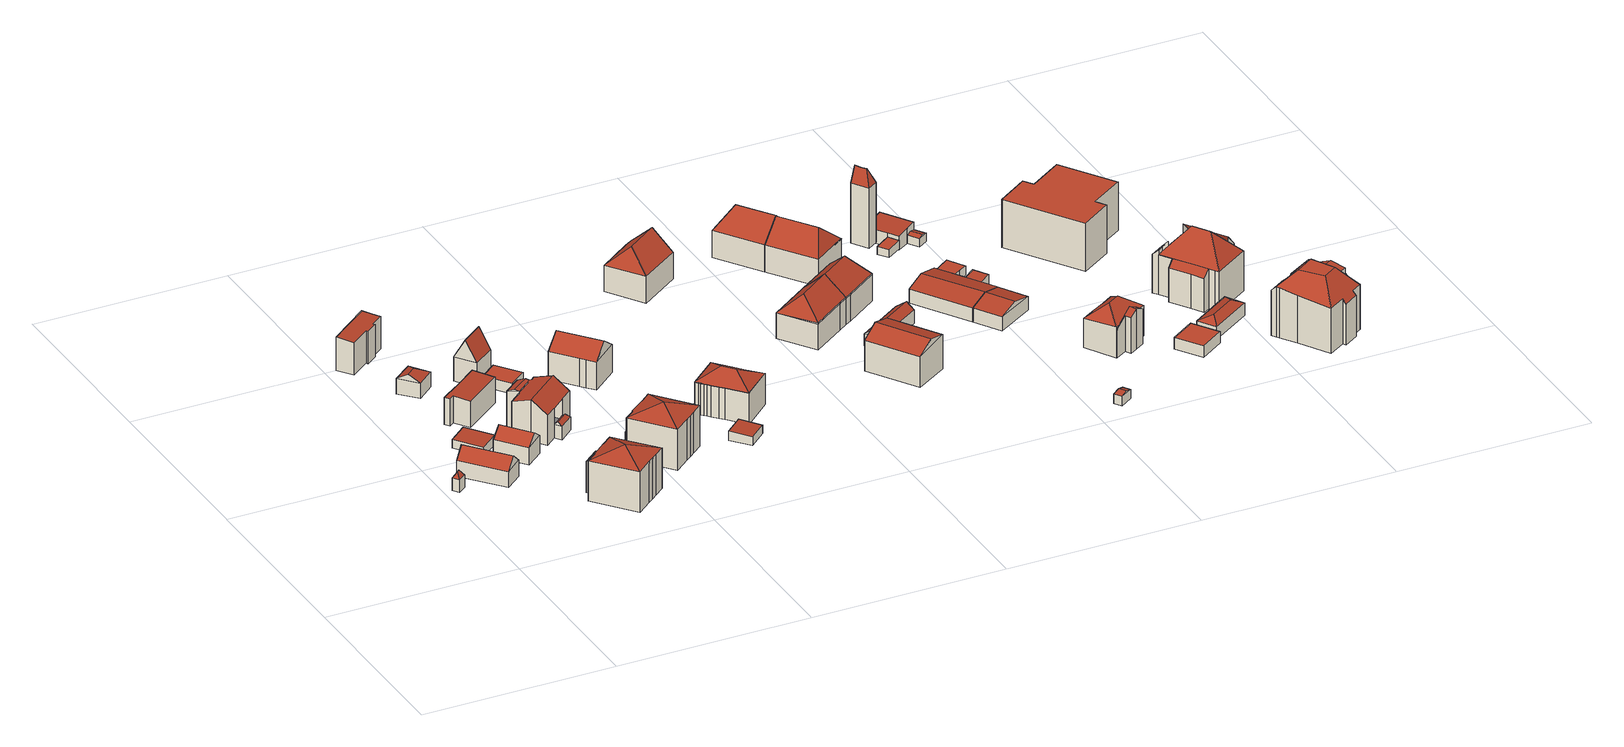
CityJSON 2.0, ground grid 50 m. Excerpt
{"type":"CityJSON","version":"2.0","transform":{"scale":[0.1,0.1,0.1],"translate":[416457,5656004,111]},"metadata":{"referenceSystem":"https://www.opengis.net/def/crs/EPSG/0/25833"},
"CityObjects":{
"building1":{"type":"Building","attributes":{"Dachtyp_tdc":"tdcFreeFormRoof","Gemeindeschluessel":14612000,"Dachneigung":59.09,"QualitaetDacherkennung":14,"Geometrietyp2DReferenz":"3000","measuredHeight":4.92,"function":"31001_9998","roofType":"5000"},"geometry":[{"type":"Solid","lod":"2","boundaries":[[[[0,1,2,3]],[[1,4,5,2]],[[4,6,7,5]],[[6,8,9,7]],[[8,0,3,9]],[[10,11,8,6]],[[10,6,4]],[[4,11,10]],[[1,11,4]],[[11,1,0]],[[11,0,8]],[[3,2,5,7,9]]]],"semantics":{"surfaces":[{"type":"WallSurface"},{"type":"RoofSurface"},{"type":"GroundSurface"}],"values":[[0,0,0,0,0,1,1,1,1,1,1,2]]}}]},
"building2":{"type":"Building","attributes":{"Dachtyp_tdc":"tdcGableRoof","Gemeindeschluessel":14612000,"Dachneigung":42.39,"QualitaetDacherkennung":72,"Geometrietyp2DReferenz":"3000","measuredHeight":6.84,"function":"31001_9998","roofType":"3100"},"geometry":[{"type":"Solid","lod":"2","boundaries":[[[[12,13,14,15]],[[13,16,17,14]],[[16,18,19,17]],[[18,12,15,19]],[[16,13,20]],[[12,18,21]],[[13,12,21,20]],[[18,16,20,21]],[[15,14,17,19]]]],"semantics":{"surfaces":[{"type":"WallSurface"},{"type":"RoofSurface"},{"type":"GroundSurface"}],"values":[[0,0,0,0,0,0,1,1,2]]}}]},
"building3":{"type":"Building","attributes":{"Dachtyp_tdc":"tdcPolyFlatRoof","Gemeindeschluessel":14612000,"Dachneigung":3.3,"QualitaetDacherkennung":88,"Geometrietyp2DReferenz":"3000","measuredHeight":2.56,"function":"31001_9998","roofType":"2100"},"geometry":[{"type":"Solid","lod":"2","boundaries":[[[[22,23,24,25]],[[23,26,27,24]],[[26,28,29,27]],[[28,22,25,29]],[[28,26,23,22]],[[25,24,27,29]]]],"semantics":{"surfaces":[{"type":"WallSurface"},{"type":"RoofSurface"},{"type":"GroundSurface"}],"values":[[0,0,0,0,1,2]]}}]},
"building4":{"type":"Building","attributes":{"Dachtyp_tdc":"tdcGableRoof","Gemeindeschluessel":14612000,"Dachneigung":38.01,"QualitaetDacherkennung":81,"Geometrietyp2DReferenz":"3000","measuredHeight":6.94,"function":"31001_9998","roofType":"3100"},"geometry":[{"type":"Solid","lod":"2","boundaries":[[[[30,31,32,33]],[[31,34,35,32]],[[34,36,37,35]],[[36,30,33,37]],[[34,31,38]],[[30,36,39]],[[31,30,39,38]],[[36,34,38,39]],[[33,32,35,37]]]],"semantics":{"surfaces":[{"type":"WallSurface"},{"type":"RoofSurface"},{"type":"GroundSurface"}],"values":[[0,0,0,0,0,0,1,1,2]]}}]},
"building5":{"type":"Building","attributes":{"Dachtyp_tdc":"tdcFreeFormRoof","Gemeindeschluessel":14612000,"Dachneigung":29.85,"QualitaetDacherkennung":5,"Geometrietyp2DReferenz":"3000","measuredHeight":5.73,"function":"31001_9998","roofType":"5000"},"geometry":[{"type":"Solid","lod":"2","boundaries":[[[[40,41,42,43]],[[41,44,45,42]],[[44,46,47,45]],[[46,40,43,47]],[[48,49,46,44]],[[48,44,41]],[[49,48,41,40]],[[49,40,46]],[[43,42,45,47]]]],"semantics":{"surfaces":[{"type":"WallSurface"},{"type":"RoofSurface"},{"type":"GroundSurface"}],"values":[[0,0,0,0,1,0,1,1,2]]}}]},
"building6":{"type":"Building","attributes":{"Dachtyp_tdc":"tdcPolyFlatRoof","Gemeindeschluessel":14612000,"Dachneigung":3.23,"QualitaetDacherkennung":69,"Geometrietyp2DReferenz":"3000","measuredHeight":8.92,"function":"31001_9998","roofType":"2100"},"geometry":[{"type":"Solid","lod":"2","boundaries":[[[[50,51,52,53]],[[51,54,55,52]],[[54,56,57,55]],[[56,58,59,57]],[[58,60,61,59]],[[60,62,63,61]],[[62,64,65,63]],[[64,66,67,65]],[[66,68,69,67]],[[68,50,53,69]],[[68,66,64,62,60,58,56,54,51,50]],[[53,52,55,57,59,61,63,65,67,69]]]],"semantics":{"surfaces":[{"type":"WallSurface"},{"type":"RoofSurface"},{"type":"GroundSurface"}],"values":[[0,0,0,0,0,0,0,0,0,0,1,2]]}}]},
"building7":{"type":"Building","attributes":{"Dachtyp_tdc":"tdcPolyFlatRoof","Gemeindeschluessel":14612000,"Dachneigung":3.34,"QualitaetDacherkennung":79,"Geometrietyp2DReferenz":"3000","measuredHeight":7.29,"function":"31001_9998","roofType":"2100"},"geometry":[{"type":"Solid","lod":"2","boundaries":[[[[70,71,72,73]],[[71,74,75,72]],[[74,76,77,75]],[[76,78,79,77]],[[78,80,81,79]],[[80,82,83,81]],[[82,84,85,83]],[[84,70,73,85]],[[84,82,80,78,76,74,71,70]],[[73,72,75,77,79,81,83,85]]]],"semantics":{"surfaces":[{"type":"WallSurface"},{"type":"RoofSurface"},{"type":"GroundSurface"}],"values":[[0,0,0,0,0,0,0,0,1,2]]}}]},
"building8":{"type":"Building","attributes":{"Gemeindeschluessel":14612000,"Geometrietyp2DReferenz":"3000","function":"31001_9998","roofType":"9999"},"children":["building8-1","building8-2"]},
"building8-1":{"type":"BuildingPart","attributes":{"Dachtyp_tdc":"tdcPolyFlatRoof","Dachneigung":21.6,"QualitaetDacherkennung":18,"Geometrietyp2DReferenz":"3000","measuredHeight":9.09,"roofType":"2100"},"parents":["building8"],"geometry":[{"type":"MultiSurface","lod":"2","boundaries":[[[86,87,88,89]],[[87,90,91,88]],[[90,92,93,91]],[[92,94,95,93]],[[94,96,97,95]],[[94,92,90,87,86,96]],[[89,88,91,93,95,97]]],"semantics":{"surfaces":[{"type":"WallSurface"},{"type":"RoofSurface"},{"type":"GroundSurface"}],"values":[0,0,0,0,0,1,2]}}]},
"building8-2":{"type":"BuildingPart","attributes":{"Dachtyp_tdc":"tdcTentRoof","Dachneigung":22.98,"QualitaetDacherkennung":65,"Geometrietyp2DReferenz":"3000","measuredHeight":13.34,"roofType":"3500"},"parents":["building8"],"geometry":[{"type":"MultiSurface","lod":"2","boundaries":[[[98,99,100,101]],[[99,102,103,100]],[[102,104,105,103]],[[104,106,107,105]],[[106,108,89,107]],[[108,86,89]],[[109,97,96]],[[109,110,111,97]],[[110,112,113,111]],[[112,98,101,113]],[[104,102,99,98,112,114]],[[106,104,114]],[[110,109,108,106,114]],[[112,110,114]],[[101,100,103,105,107,89,97,111,113]]],"semantics":{"surfaces":[{"type":"WallSurface"},{"type":"RoofSurface"},{"type":"GroundSurface"}],"values":[0,0,0,0,0,0,0,0,0,0,1,1,1,1,2]}}]},
"building9":{"type":"Building","attributes":{"Gemeindeschluessel":14612000,"Geometrietyp2DReferenz":"3000","function":"31001_9998","roofType":"9999"},"children":["building9-1","building9-2","building9-3"]},
"building9-1":{"type":"BuildingPart","attributes":{"Dachtyp_tdc":"tdcGableRoof","Dachneigung":24.59,"QualitaetDacherkennung":43,"Geometrietyp2DReferenz":"3000","measuredHeight":10.26,"roofType":"3100"},"parents":["building9"],"geometry":[{"type":"MultiSurface","lod":"2","boundaries":[[[115,116,117,118]],[[119,115,118,120,121]],[[122,116,123]],[[115,119,124]],[[116,115,124,123]],[[119,122,123,124]],[[118,117,125,126,120]]],"semantics":{"surfaces":[{"type":"WallSurface"},{"type":"RoofSurface"},{"type":"GroundSurface"}],"values":[0,0,0,0,1,1,2]}}]},
"building9-2":{"type":"BuildingPart","attributes":{"Dachtyp_tdc":"tdcGableRoof","Dachneigung":17.85,"QualitaetDacherkennung":42,"Geometrietyp2DReferenz":"3000","measuredHeight":11.05,"roofType":"3100"},"parents":["building9"],"geometry":[{"type":"MultiSurface","lod":"2","boundaries":[[[127,128,129,125]],[[128,130,131,129]],[[130,132,133,131]],[[132,134,135,133]],[[134,136,137,135]],[[136,138,139,137]],[[138,140,139]],[[141,142,143]],[[141,144,145,142]],[[144,146,147,145]],[[146,148,149,147]],[[148,121,120,149]],[[146,144,141,138,136,134]],[[134,132,130,128,127,150,121,148,146]],[[126,125,129,131,133,135,137,139,142,145,147,149,120]]],"semantics":{"surfaces":[{"type":"WallSurface"},{"type":"RoofSurface"},{"type":"GroundSurface"}],"values":[0,0,0,0,0,0,0,0,0,0,0,0,1,1,2]}}]},
"building9-3":{"type":"BuildingPart","attributes":{"Dachtyp_tdc":"tdcFreeFormRoof","Dachneigung":42.74,"QualitaetDacherkennung":13,"Geometrietyp2DReferenz":"3000","measuredHeight":4.51,"roofType":"5000"},"parents":["building9"],"geometry":[{"type":"MultiSurface","lod":"2","boundaries":[[[140,151,152,139]],[[151,153,154,152]],[[153,155,142,154]],[[155,143,142]],[[156,157,153,151]],[[156,151,140]],[[157,156,140,143,155]],[[153,157,155]],[[152,154,142,139]]],"semantics":{"surfaces":[{"type":"WallSurface"},{"type":"RoofSurface"},{"type":"GroundSurface"}],"values":[0,0,0,0,1,1,1,0,2]}}]},
"building10":{"type":"Building","attributes":{"Dachtyp_tdc":"tdcFreeFormRoof","Gemeindeschluessel":14612000,"Dachneigung":59.67,"QualitaetDacherkennung":8,"Geometrietyp2DReferenz":"3000","measuredHeight":11.79,"function":"31001_9998","roofType":"5000"},"geometry":[{"type":"Solid","lod":"2","boundaries":[[[[158,159,160,161]],[[159,162,163,160]],[[162,164,165,163]],[[164,158,161,165]],[[166,167,164,162]],[[166,162,159]],[[167,166,159,158]],[[167,158,164]],[[161,160,163,165]]]],"semantics":{"surfaces":[{"type":"WallSurface"},{"type":"RoofSurface"},{"type":"GroundSurface"}],"values":[[0,0,0,0,1,0,1,0,2]]}}]},
"building11":{"type":"Building","attributes":{"Dachtyp_tdc":"tdcPolyFlatRoof","Gemeindeschluessel":14612000,"Dachneigung":0,"QualitaetDacherkennung":82,"Geometrietyp2DReferenz":"3000","measuredHeight":2.79,"function":"31001_9998","roofType":"1000"},"geometry":[{"type":"Solid","lod":"2","boundaries":[[[[168,169,170,171]],[[169,172,173,170]],[[172,174,175,173]],[[174,168,171,175]],[[174,172,169,168]],[[171,170,173,175]]]],"semantics":{"surfaces":[{"type":"WallSurface"},{"type":"RoofSurface"},{"type":"GroundSurface"}],"values":[[0,0,0,0,1,2]]}}]},
"building12":{"type":"Building","attributes":{"Gemeindeschluessel":14612000,"Geometrietyp2DReferenz":"3000","function":"31001_9998","roofType":"9999"},"children":["building12-1","building12-2"]},
"building12-1":{"type":"BuildingPart","attributes":{"Dachtyp_tdc":"tdcFreeFormRoof","Dachneigung":53.53,"QualitaetDacherkennung":12,"Geometrietyp2DReferenz":"3000","measuredHeight":5.71,"roofType":"5000"},"parents":["building12"],"geometry":[{"type":"MultiSurface","lod":"2","boundaries":[[[176,177,178,179]],[[177,180,181,178]],[[180,182,183,181]],[[182,184,185,183]],[[184,186,187,185]],[[186,188,189,187]],[[188,190,191,189]],[[190,192,193,191]],[[192,194,195,193]],[[188,186,184,196]],[[184,182,180,177,176,196]],[[176,194,192,190,188,196]],[[195,179,178,181,183,185,187,189,191,193]]],"semantics":{"surfaces":[{"type":"WallSurface"},{"type":"RoofSurface"},{"type":"GroundSurface"}],"values":[0,0,0,0,0,0,0,0,0,1,1,1,2]}}]},
"building12-2":{"type":"BuildingPart","attributes":{"Dachtyp_tdc":"tdcTentRoof","Dachneigung":20.87,"QualitaetDacherkennung":75,"Geometrietyp2DReferenz":"3000","measuredHeight":13.34,"roofType":"3500"},"parents":["building12"],"geometry":[{"type":"MultiSurface","lod":"2","boundaries":[[[197,198,199,200]],[[198,201,178,199]],[[202,203,204,195,194]],[[203,205,206,204]],[[205,207,208,206]],[[207,209,210,208]],[[209,211,212,210]],[[211,213,214,212]],[[213,197,200,214]],[[213,211,209,207,205,215]],[[197,213,215]],[[201,198,197,215,203,202]],[[205,203,215]],[[200,199,178,179,195,204,206,208,210,212,214]]],"semantics":{"surfaces":[{"type":"WallSurface"},{"type":"RoofSurface"},{"type":"GroundSurface"}],"values":[0,0,0,0,0,0,0,0,0,1,1,1,1,2]}}]},
"building13":{"type":"Building","attributes":{"Gemeindeschluessel":14612000,"Geometrietyp2DReferenz":"3000","function":"31001_9998","roofType":"9999"},"children":["building13-1","building13-2"]},
"building13-1":{"type":"BuildingPart","attributes":{"Dachtyp_tdc":"tdcGableRoof","Dachneigung":36.26,"QualitaetDacherkennung":81,"Geometrietyp2DReferenz":"3000","measuredHeight":10.65,"roofType":"3100"},"parents":["building13"],"geometry":[{"type":"MultiSurface","lod":"2","boundaries":[[[216,217,218]],[[216,219,220,217]],[[219,221,222,220]],[[221,223,224,222]],[[223,225,226,224]],[[225,227,228,226]],[[227,229,230,228]],[[229,231,232,230]],[[231,233,232]],[[231,229,234,235,219,216]],[[227,225,223,221,235,234]],[[219,235,221]],[[227,234,229]],[[217,220,222,224,226,228,230,232]]],"semantics":{"surfaces":[{"type":"WallSurface"},{"type":"RoofSurface"},{"type":"GroundSurface"}],"values":[0,0,0,0,0,0,0,0,0,1,1,0,0,2]}}]},
"building13-2":{"type":"BuildingPart","attributes":{"Dachtyp_tdc":"tdcFreeFormRoof","Dachneigung":44.05,"QualitaetDacherkennung":14,"Geometrietyp2DReferenz":"3000","measuredHeight":4.41,"roofType":"5000"},"parents":["building13"],"geometry":[{"type":"MultiSurface","lod":"2","boundaries":[[[233,236,237,232]],[[236,238,239,237]],[[238,218,217,239]],[[240,218,238]],[[241,240,238,236]],[[241,236,233]],[[240,241,233,218]],[[232,237,239,217]]],"semantics":{"surfaces":[{"type":"WallSurface"},{"type":"RoofSurface"},{"type":"GroundSurface"}],"values":[0,0,0,0,1,0,1,2]}}]},
"building14":{"type":"Building","attributes":{"Dachtyp_tdc":"tdcPolyFlatRoof","Gemeindeschluessel":14612000,"Dachneigung":3.49,"QualitaetDacherkennung":90,"Geometrietyp2DReferenz":"3000","measuredHeight":2.63,"function":"31001_9998","roofType":"2100"},"geometry":[{"type":"Solid","lod":"2","boundaries":[[[[242,243,244,245]],[[243,246,247,244]],[[246,248,249,247]],[[248,242,245,249]],[[248,246,243,242]],[[245,244,247,249]]]],"semantics":{"surfaces":[{"type":"WallSurface"},{"type":"RoofSurface"},{"type":"GroundSurface"}],"values":[[0,0,0,0,1,2]]}}]},
"building15":{"type":"Building","attributes":{"Dachtyp_tdc":"tdcFreeFormRoof","Gemeindeschluessel":14612000,"Dachneigung":29.2,"QualitaetDacherkennung":79,"Geometrietyp2DReferenz":"3000","measuredHeight":11.01,"function":"31001_9998","roofType":"5000"},"geometry":[{"type":"Solid","lod":"2","boundaries":[[[[250,251,252,253]],[[251,254,255,252]],[[254,256,257,255]],[[256,258,259,257]],[[258,260,261,259]],[[260,262,263,261]],[[262,264,265,263]],[[264,266,267,265]],[[266,268,269,267]],[[268,270,271,269]],[[270,272,273,271]],[[272,274,275,273]],[[274,250,253,275]],[[264,276,277]],[[258,278,279]],[[276,264,262,260,258,279]],[[278,280,281,282,283,284,285,286,277,276,279]],[[266,277,286,268]],[[268,286,285,270]],[[270,285,284,272]],[[272,284,283,274]],[[274,283,282,250]],[[251,281,280,254]],[[250,282,281,251]],[[254,280,278,256]],[[256,278,258]],[[264,277,266]],[[253,252,255,257,259,261,263,265,267,269,271,273,275]]]],"semantics":{"surfaces":[{"type":"WallSurface"},{"type":"RoofSurface"},{"type":"GroundSurface"}],"values":[[0,0,0,0,0,0,0,0,0,0,0,0,0,1,1,1,1,0,0,0,0,0,0,0,0,0,0,2]]}}]},
"building16":{"type":"Building","attributes":{"Dachtyp_tdc":"tdcHipAndGableRoof","Gemeindeschluessel":14612000,"Dachneigung":42,"QualitaetDacherkennung":71,"Geometrietyp2DReferenz":"3000","measuredHeight":12.13,"function":"31001_9998","roofType":"5000"},"geometry":[{"type":"Solid","lod":"2","boundaries":[[[[287,288,289,290]],[[288,291,292,289]],[[291,293,294,292]],[[293,295,296,294]],[[295,297,298,296]],[[297,287,290,298]],[[293,291,299]],[[291,288,287,299]],[[287,297,295,293,299]],[[290,289,292,294,296,298]]]],"semantics":{"surfaces":[{"type":"WallSurface"},{"type":"RoofSurface"},{"type":"GroundSurface"}],"values":[[0,0,0,0,0,0,1,1,1,2]]}}]},
"building17":{"type":"Building","attributes":{"Dachtyp_tdc":"tdcHipAndGableRoof","Gemeindeschluessel":14612000,"Dachneigung":42.5,"QualitaetDacherkennung":74,"Geometrietyp2DReferenz":"3000","measuredHeight":11.98,"function":"31001_9998","roofType":"5000"},"geometry":[{"type":"Solid","lod":"2","boundaries":[[[[300,301,302,303]],[[301,304,305,302]],[[304,306,307,305]],[[306,308,309,307]],[[308,300,303,309]],[[300,310,311]],[[310,312,313,314,311]],[[301,300,311,314]],[[304,313,312,306]],[[301,314,313,304]],[[306,312,310,308]],[[308,310,300]],[[303,302,305,307,309]]]],"semantics":{"surfaces":[{"type":"WallSurface"},{"type":"RoofSurface"},{"type":"GroundSurface"}],"values":[[0,0,0,0,0,1,1,1,0,0,0,0,2]]}}]},
"building18":{"type":"Building","attributes":{"Dachtyp_tdc":"tdcFreeFormRoof","Gemeindeschluessel":14612000,"Dachneigung":15.35,"QualitaetDacherkennung":45,"Geometrietyp2DReferenz":"3000","measuredHeight":10.62,"function":"31001_9998","roofType":"5000"},"geometry":[{"type":"Solid","lod":"2","boundaries":[[[[315,316,317,318]],[[316,319,320,317]],[[319,321,322,320]],[[321,323,324,322]],[[323,325,326,324]],[[325,315,318,326]],[[325,327,328,315]],[[327,323,321,319,316,328]],[[316,315,328]],[[325,323,327]],[[318,317,320,322,324,326]]]],"semantics":{"surfaces":[{"type":"WallSurface"},{"type":"RoofSurface"},{"type":"GroundSurface"}],"values":[[0,0,0,0,0,0,1,1,0,0,2]]}}]},
"building19":{"type":"Building","attributes":{"Dachtyp_tdc":"tdcHipAndGableRoof","Gemeindeschluessel":14612000,"Dachneigung":42.53,"QualitaetDacherkennung":76,"Geometrietyp2DReferenz":"3000","measuredHeight":12.08,"function":"31001_9998","roofType":"5000"},"geometry":[{"type":"Solid","lod":"2","boundaries":[[[[329,330,331,332]],[[330,333,334,331]],[[333,304,335,334]],[[304,301,336,335]],[[337,329,338]],[[329,301,339,338]],[[340,341,337,338,339]],[[333,341,340,304]],[[330,337,341,333]],[[304,340,339,301]],[[329,337,330]],[[332,331,334,335,336]],[[301,329,332,336]]]],"semantics":{"surfaces":[{"type":"WallSurface"},{"type":"RoofSurface"},{"type":"GroundSurface"}],"values":[[0,0,0,0,1,1,1,0,0,0,0,2,0]]}}]},
"building20":{"type":"Building","attributes":{"Dachtyp_tdc":"tdcGableRoof","Gemeindeschluessel":14612000,"Dachneigung":37.34,"QualitaetDacherkennung":87,"Geometrietyp2DReferenz":"3000","measuredHeight":5.18,"function":"31001_9998","roofType":"3100"},"geometry":[{"type":"Solid","lod":"2","boundaries":[[[[342,343,344,345]],[[343,346,347,344]],[[346,348,349,347]],[[348,342,345,349]],[[346,343,350]],[[342,348,351]],[[343,342,351,350]],[[348,346,350,351]],[[345,344,347,349]]]],"semantics":{"surfaces":[{"type":"WallSurface"},{"type":"RoofSurface"},{"type":"GroundSurface"}],"values":[[0,0,0,0,0,0,1,1,2]]}}]},
"building21":{"type":"Building","attributes":{"Dachtyp_tdc":"tdcFreeFormRoof","Gemeindeschluessel":14612000,"Dachneigung":41.83,"QualitaetDacherkennung":75,"Geometrietyp2DReferenz":"3000","measuredHeight":12.11,"function":"31001_9998","roofType":"5000"},"geometry":[{"type":"Solid","lod":"2","boundaries":[[[[352,353,354,355]],[[353,356,357,354]],[[356,358,359,357]],[[358,360,361,359]],[[362,352,360]],[[358,363,362,360]],[[363,356,353,352,362]],[[358,356,363]],[[361,355,354,357,359]],[[360,352,355,361]]]],"semantics":{"surfaces":[{"type":"WallSurface"},{"type":"RoofSurface"},{"type":"GroundSurface"}],"values":[[0,0,0,0,1,1,1,0,2,0]]}}]},
"building22":{"type":"Building","attributes":{"Dachtyp_tdc":"tdcFreeFormRoof","Gemeindeschluessel":14612000,"Dachneigung":42.32,"QualitaetDacherkennung":76,"Geometrietyp2DReferenz":"3000","measuredHeight":12.12,"function":"31001_9998","roofType":"5000"},"geometry":[{"type":"Solid","lod":"2","boundaries":[[[[358,364,357,359]],[[364,365,366,357]],[[365,367,368,366]],[[367,369,370,368]],[[369,358,359,370]],[[371,372,369]],[[372,371,367,365,364,373]],[[369,372,373,358]],[[369,367,371]],[[364,358,373]],[[359,357,366,368,370]]]],"semantics":{"surfaces":[{"type":"WallSurface"},{"type":"RoofSurface"},{"type":"GroundSurface"}],"values":[[0,0,0,0,0,1,1,1,0,0,2]]}}]},
"building23":{"type":"Building","attributes":{"Dachtyp_tdc":"tdcGableRoof","Gemeindeschluessel":14612000,"Dachneigung":17.19,"QualitaetDacherkennung":40,"Geometrietyp2DReferenz":"3000","measuredHeight":3,"function":"31001_9998","roofType":"3100"},"geometry":[{"type":"Solid","lod":"2","boundaries":[[[[374,375,376,377]],[[375,378,379,376]],[[378,380,381,379]],[[380,374,377,381]],[[378,375,382]],[[374,380,383]],[[375,374,383,382]],[[380,378,382,383]],[[377,376,379,381]]]],"semantics":{"surfaces":[{"type":"WallSurface"},{"type":"RoofSurface"},{"type":"GroundSurface"}],"values":[[0,0,0,0,0,0,1,1,2]]}}]},
"building24":{"type":"Building","attributes":{"Gemeindeschluessel":14612000,"Geometrietyp2DReferenz":"3000","function":"31001_9998","roofType":"9999"},"children":["building24-1","building24-2"]},
"building24-1":{"type":"BuildingPart","attributes":{"Dachtyp_tdc":"tdcPolyFlatRoof","Dachneigung":6.95,"QualitaetDacherkennung":78,"Geometrietyp2DReferenz":"3000","measuredHeight":3.98,"roofType":"2100"},"parents":["building24"],"geometry":[{"type":"MultiSurface","lod":"2","boundaries":[[[384,385,386,387]],[[385,388,389,386]],[[388,390,391,389]],[[390,392,393,391]],[[390,388,385,384,392]],[[393,387,386,389,391]]],"semantics":{"surfaces":[{"type":"WallSurface"},{"type":"RoofSurface"},{"type":"GroundSurface"}],"values":[0,0,0,0,1,2]}}]},
"building24-2":{"type":"BuildingPart","attributes":{"Dachtyp_tdc":"tdcGableRoof","Dachneigung":14.38,"QualitaetDacherkennung":73,"Geometrietyp2DReferenz":"3000","measuredHeight":5.04,"roofType":"3100"},"parents":["building24"],"geometry":[{"type":"MultiSurface","lod":"2","boundaries":[[[394,395,396,397]],[[397,398,392,384,399,394]],[[393,400,401,402,403,404,405,387]],[[397,396,402,401]],[[396,395,403,402]],[[395,394,404,403]],[[394,399,405,404]],[[399,384,387,405]],[[392,398,400,393]],[[398,397,401,400]]],"semantics":{"surfaces":[{"type":"RoofSurface"},{"type":"GroundSurface"},{"type":"WallSurface"}],"values":[0,0,1,2,2,2,2,2,2,2]}}]},
"building25":{"type":"Building","attributes":{"Dachtyp_tdc":"tdcFreeFormRoof","Gemeindeschluessel":14612000,"Dachneigung":68.63,"QualitaetDacherkennung":11,"Geometrietyp2DReferenz":"3000","measuredHeight":19.93,"function":"31001_9998","roofType":"5000"},"geometry":[{"type":"Solid","lod":"2","boundaries":[[[[406,407,408,409]],[[407,410,411,408]],[[410,412,413,411]],[[412,414,415,413]],[[414,406,409,415]],[[416,414,412]],[[417,416,412,410]],[[418,417,410,407]],[[418,407,406]],[[416,417,418,406,414]],[[409,408,411,413,415]]]],"semantics":{"surfaces":[{"type":"WallSurface"},{"type":"RoofSurface"},{"type":"GroundSurface"}],"values":[[0,0,0,0,0,1,1,1,0,1,2]]}}]},
"building26":{"type":"Building","attributes":{"Dachtyp_tdc":"tdcGableRoof","Gemeindeschluessel":14612000,"Dachneigung":14.06,"QualitaetDacherkennung":87,"Geometrietyp2DReferenz":"3000","measuredHeight":5.07,"function":"31001_9998","roofType":"3100"},"geometry":[{"type":"Solid","lod":"2","boundaries":[[[[419,396,402,420]],[[396,398,400,402]],[[398,421,422,400]],[[421,419,420,422]],[[398,396,423]],[[419,421,424]],[[396,419,424,423]],[[421,398,423,424]],[[420,402,400,422]]]],"semantics":{"surfaces":[{"type":"WallSurface"},{"type":"RoofSurface"},{"type":"GroundSurface"}],"values":[[0,0,0,0,0,0,1,1,2]]}}]},
"building27":{"type":"Building","attributes":{"Dachtyp_tdc":"tdcPolyFlatRoof","Gemeindeschluessel":14612000,"Dachneigung":3.02,"QualitaetDacherkennung":68,"Geometrietyp2DReferenz":"3000","measuredHeight":2.38,"function":"31001_9998","roofType":"2100"},"geometry":[{"type":"Solid","lod":"2","boundaries":[[[[425,426,427,428]],[[426,429,430,427]],[[429,431,432,430]],[[431,425,428,432]],[[431,429,426,425]],[[428,427,430,432]]]],"semantics":{"surfaces":[{"type":"WallSurface"},{"type":"RoofSurface"},{"type":"GroundSurface"}],"values":[[0,0,0,0,1,2]]}}]},
"building28":{"type":"Building","attributes":{"Dachtyp_tdc":"tdcPolyFlatRoof","Gemeindeschluessel":14612000,"Dachneigung":0,"QualitaetDacherkennung":63,"Geometrietyp2DReferenz":"3000","measuredHeight":2.33,"function":"31001_9998","roofType":"1000"},"geometry":[{"type":"Solid","lod":"2","boundaries":[[[[433,434,435,436]],[[434,437,438,435]],[[437,439,440,438]],[[439,441,442,440]],[[441,443,444,442]],[[443,433,436,444]],[[443,441,439,437,434,433]],[[436,435,438,440,442,444]]]],"semantics":{"surfaces":[{"type":"WallSurface"},{"type":"RoofSurface"},{"type":"GroundSurface"}],"values":[[0,0,0,0,0,0,1,2]]}}]},
"building29":{"type":"Building","attributes":{"Dachtyp_tdc":"tdcPolyFlatRoof","Gemeindeschluessel":14612000,"Dachneigung":4.8,"QualitaetDacherkennung":65,"Geometrietyp2DReferenz":"3000","measuredHeight":4.22,"function":"31001_9998","roofType":"2100"},"geometry":[{"type":"Solid","lod":"2","boundaries":[[[[445,446,447,448]],[[446,449,450,447]],[[449,451,452,450]],[[451,453,454,452]],[[453,455,456,454]],[[455,457,458,456]],[[457,445,448,458]],[[457,455,453,451,449,446,445]],[[448,447,450,452,454,456,458]]]],"semantics":{"surfaces":[{"type":"WallSurface"},{"type":"RoofSurface"},{"type":"GroundSurface"}],"values":[[0,0,0,0,0,0,0,1,2]]}}]},
"building30":{"type":"Building","attributes":{"Dachtyp_tdc":"tdcGableRoof","Gemeindeschluessel":14612000,"Dachneigung":19.58,"QualitaetDacherkennung":60,"Geometrietyp2DReferenz":"3000","measuredHeight":2.72,"function":"31001_9998","roofType":"3100"},"geometry":[{"type":"Solid","lod":"2","boundaries":[[[[459,460,461,456]],[[460,462,463,461]],[[462,464,458,463]],[[464,459,456,458]],[[462,460,465]],[[459,464,466]],[[460,459,466,465]],[[464,462,465,466]],[[456,461,463,458]]]],"semantics":{"surfaces":[{"type":"WallSurface"},{"type":"RoofSurface"},{"type":"GroundSurface"}],"values":[[0,0,0,0,0,0,1,1,2]]}}]},
"building31":{"type":"Building","attributes":{"Gemeindeschluessel":14612000,"Geometrietyp2DReferenz":"3000","function":"31001_9998","roofType":"9999"},"children":["building31-1","building31-2","building31-3"]},
"building31-1":{"type":"BuildingPart","attributes":{"Dachtyp_tdc":"tdcGableRoof","Dachneigung":39.35,"QualitaetDacherkennung":16,"Geometrietyp2DReferenz":"3000","measuredHeight":4.9,"roofType":"3100"},"parents":["building31"],"geometry":[{"type":"MultiSurface","lod":"2","boundaries":[[[467,468,469,470]],[[471,472,473,474]],[[472,475,476,473]],[[475,467,470,476]],[[477,478,479,480,481]],[[467,481,480,468]],[[471,479,478,472]],[[472,478,477,475]],[[475,477,481,467]],[[470,469,474,473,476]]],"semantics":{"surfaces":[{"type":"WallSurface"},{"type":"RoofSurface"},{"type":"GroundSurface"}],"values":[0,0,0,0,1,1,0,0,0,2]}}]},
"building31-2":{"type":"BuildingPart","attributes":{"Dachtyp_tdc":"tdcHipRoof","Dachneigung":38.8,"QualitaetDacherkennung":66,"Geometrietyp2DReferenz":"3000","measuredHeight":11.27,"roofType":"3200"},"parents":["building31"],"geometry":[{"type":"MultiSurface","lod":"2","boundaries":[[[482,483,484,469,468]],[[483,485,486,484]],[[485,487,488,486]],[[489,490,491,492,493]],[[490,494,495,491]],[[494,496,474,495]],[[496,479,471,474]],[[490,489,497]],[[485,483,498]],[[489,499,500,487,485,498,497]],[[483,482,496,494,490,497,498]],[[469,484,486,488,501,492,491,495,474]]],"semantics":{"surfaces":[{"type":"WallSurface"},{"type":"RoofSurface"},{"type":"GroundSurface"}],"values":[0,0,0,0,0,0,0,1,1,1,1,2]}}]},
"building31-3":{"type":"BuildingPart","attributes":{"Dachtyp_tdc":"tdcGableRoof","Dachneigung":28.99,"QualitaetDacherkennung":65,"Geometrietyp2DReferenz":"3000","measuredHeight":10.69,"roofType":"3100"},"parents":["building31"],"geometry":[{"type":"MultiSurface","lod":"2","boundaries":[[[502,493,492,503]],[[504,505,506,488,487]],[[505,507,508,506]],[[507,509,510,508]],[[509,511,512,510]],[[511,502,503,512]],[[507,505,504,513]],[[513,499,493,502,511,509,507]],[[503,492,501,488,506,508,510,512]]],"semantics":{"surfaces":[{"type":"WallSurface"},{"type":"RoofSurface"},{"type":"GroundSurface"}],"values":[0,0,0,0,0,0,1,1,2]}}]},
"building32":{"type":"Building","attributes":{"Dachtyp_tdc":"tdcPolyFlatRoof","Gemeindeschluessel":14612000,"Dachneigung":0,"QualitaetDacherkennung":87,"Geometrietyp2DReferenz":"3000","measuredHeight":3.05,"function":"31001_9998","roofType":"1000"},"geometry":[{"type":"Solid","lod":"2","boundaries":[[[[514,515,516,517]],[[515,518,519,516]],[[518,520,521,519]],[[520,514,517,521]],[[520,518,515,514]],[[517,516,519,521]]]],"semantics":{"surfaces":[{"type":"WallSurface"},{"type":"RoofSurface"},{"type":"GroundSurface"}],"values":[[0,0,0,0,1,2]]}}]},
"building33":{"type":"Building","attributes":{"Gemeindeschluessel":14612000,"Dachtyp_tdc":"tdcHipRoof","Dachneigung":24.97,"QualitaetDacherkennung":65,"Geometrietyp2DReferenz":"3000","measuredHeight":4.8,"function":"31001_9998","roofType":"3200"},"geometry":[{"type":"Solid","lod":"2","boundaries":[[[[522,523,524,525]],[[523,526,527,524]],[[526,528,529,527]],[[528,522,525,529]],[[526,523,530]],[[522,528,531]],[[523,522,531,530]],[[528,526,530,531]],[[525,524,527,529]]]],"semantics":{"surfaces":[{"type":"WallSurface"},{"type":"RoofSurface"},{"type":"GroundSurface"}],"values":[[0,0,0,0,1,1,1,1,2]]}}]},
"building34":{"type":"Building","attributes":{"Dachtyp_tdc":"tdcPolyFlatRoof","Gemeindeschluessel":14612000,"Dachneigung":0,"QualitaetDacherkennung":79,"Geometrietyp2DReferenz":"3000","measuredHeight":12.79,"function":"31001_9998","roofType":"1000"},"geometry":[{"type":"Solid","lod":"2","boundaries":[[[[532,533,534,535]],[[533,536,537,534]],[[536,538,539,537]],[[538,540,541,539]],[[540,542,543,541]],[[542,544,545,543]],[[544,546,547,545]],[[546,532,535,547]],[[546,544,542,540,538,536,533,532]],[[535,534,537,539,541,543,545,547]]]],"semantics":{"surfaces":[{"type":"WallSurface"},{"type":"RoofSurface"},{"type":"GroundSurface"}],"values":[[0,0,0,0,0,0,0,0,1,2]]}}]},
"building35":{"type":"Building","attributes":{"Gemeindeschluessel":14612000,"Geometrietyp2DReferenz":"3000","function":"31001_9998","roofType":"9999"},"children":["building35-1","building35-2","building35-3","building35-4","building35-5"]},
"building35-1":{"type":"BuildingPart","attributes":{"Dachtyp_tdc":"tdcPolyFlatRoof","Dachneigung":45.18,"QualitaetDacherkennung":33,"Geometrietyp2DReferenz":"3000","measuredHeight":10.2,"roofType":"2100"},"parents":["building35"],"geometry":[{"type":"MultiSurface","lod":"2","boundaries":[[[548,549,550,551]],[[552,553,554,555]],[[553,556,557,554]],[[556,558,559,557]],[[558,560,561,559]],[[560,562,563,561]],[[562,564,565,563]],[[564,566,567,565]],[[566,568,569,567]],[[568,570,571,569]],[[570,572,573,571]],[[572,574,575,573]],[[574,576,577,575]],[[576,578,579,577]],[[578,580,581,579]],[[580,548,551,581]],[[580,578,576,574,572,570,568,566,564,562,560,558,556,553,552,549,548]],[[551,550,555,554,557,559,561,563,565,567,569,571,573,575,577,579,581]]],"semantics":{"surfaces":[{"type":"WallSurface"},{"type":"RoofSurface"},{"type":"GroundSurface"}],"values":[0,0,0,0,0,0,0,0,0,0,0,0,0,0,0,0,1,2]}}]},
"building35-2":{"type":"BuildingPart","attributes":{"Dachtyp_tdc":"tdcPolyFlatRoof","Dachneigung":47.77,"QualitaetDacherkennung":43,"Geometrietyp2DReferenz":"3000","measuredHeight":13.11,"roofType":"2100"},"parents":["building35"],"geometry":[{"type":"MultiSurface","lod":"2","boundaries":[[[582,583,555,584]],[[583,585,552,555]],[[586,587,588,589,550,549]],[[590,582,584,591,592]],[[590,587,586,585,583,582]],[[584,555,550,589,591]]],"semantics":{"surfaces":[{"type":"WallSurface"},{"type":"RoofSurface"},{"type":"GroundSurface"}],"values":[0,0,0,0,1,2]}}]},
"building35-3":{"type":"BuildingPart","attributes":{"Dachtyp_tdc":"tdcPolyFlatRoof","Dachneigung":39.32,"QualitaetDacherkennung":63,"Geometrietyp2DReferenz":"3000","measuredHeight":10.57,"roofType":"2100"},"parents":["building35"],"geometry":[{"type":"MultiSurface","lod":"2","boundaries":[[[593,594,595,596]],[[593,597,598,594]],[[597,599,600,598]],[[599,601,602,600]],[[601,603,604,602]],[[601,599,597,593,596,605,603]],[[595,594,598,600,602,604]]],"semantics":{"surfaces":[{"type":"WallSurface"},{"type":"RoofSurface"},{"type":"GroundSurface"}],"values":[0,0,0,0,0,1,2]}}]},
"building35-4":{"type":"BuildingPart","attributes":{"Dachtyp_tdc":"tdcPolyFlatRoof","Dachneigung":45.45,"QualitaetDacherkennung":55,"Geometrietyp2DReferenz":"3000","measuredHeight":11.68,"roofType":"2100"},"parents":["building35"],"geometry":[{"type":"MultiSurface","lod":"2","boundaries":[[[606,607,608,604]],[[607,609,610,608]],[[609,611,612,613,610]],[[609,607,606,611]],[[613,604,608,610]]],"semantics":{"surfaces":[{"type":"WallSurface"},{"type":"RoofSurface"},{"type":"GroundSurface"}],"values":[0,0,0,1,2]}}]},
"building35-5":{"type":"BuildingPart","attributes":{"Dachtyp_tdc":"tdcFreeFormRoof","Dachneigung":48.51,"QualitaetDacherkennung":55,"Geometrietyp2DReferenz":"3000","measuredHeight":16.88,"roofType":"5000"},"parents":["building35"],"geometry":[{"type":"MultiSurface","lod":"2","boundaries":[[[614,615,616,617]],[[615,596,595,616]],[[612,592,591,613]],[[588,618,619,589]],[[618,614,617,619]],[[620,592,612,621]],[[621,605,596,615,614,622,620]],[[622,614,618]],[[620,622,618,588,592]],[[617,616,595,604,613,591,589,619]]],"semantics":{"surfaces":[{"type":"WallSurface"},{"type":"RoofSurface"},{"type":"GroundSurface"}],"values":[0,0,0,0,0,1,1,1,1,2]}}]},
"building36":{"type":"Building","attributes":{"Gemeindeschluessel":14612000,"Geometrietyp2DReferenz":"3000","function":"31001_9998","roofType":"9999"},"children":["building36-1","building36-2","building36-3","building36-4","building36-5"]},
"building36-1":{"type":"BuildingPart","attributes":{"Dachtyp_tdc":"tdcPolyFlatRoof","Dachneigung":44.38,"QualitaetDacherkennung":50,"Geometrietyp2DReferenz":"3000","measuredHeight":13.15,"roofType":"2100"},"parents":["building36"],"geometry":[{"type":"MultiSurface","lod":"2","boundaries":[[[623,624,625,626]],[[624,627,628,625]],[[627,629,630,628]],[[629,631,632,633,630]],[[631,629,627,624,623,634]],[[626,625,628,630,633,635]]],"semantics":{"surfaces":[{"type":"WallSurface"},{"type":"RoofSurface"},{"type":"GroundSurface"}],"values":[0,0,0,0,1,2]}}]},
"building36-2":{"type":"BuildingPart","attributes":{"Dachtyp_tdc":"tdcPolyFlatRoof","Dachneigung":0,"QualitaetDacherkennung":43,"Geometrietyp2DReferenz":"3000","measuredHeight":10.82,"roofType":"1000"},"parents":["building36"],"geometry":[{"type":"MultiSurface","lod":"2","boundaries":[[[636,637,638,639]],[[637,640,641,638]],[[640,642,643,641]],[[642,644,645,643]],[[644,646,647,645]],[[648,649,650,651]],[[649,652,653,650]],[[652,654,655,653]],[[654,656,657,655]],[[656,658,659,657]],[[658,660,661,659]],[[660,662,663,661]],[[662,664,665,663]],[[664,666,667,665]],[[666,668,669,667]],[[668,670,671,669]],[[670,672,673,671]],[[672,674,675,673]],[[674,676,677,675]],[[676,678,679,677]],[[678,636,639,679]],[[678,676,674,672,670,668,666,664,662,660,658,656,654,652,649,648,680,646,644,642,640,637,636]],[[639,638,641,643,645,647,681,651,650,653,655,657,659,661,663,665,667,669,671,673,675,677,679]]],"semantics":{"surfaces":[{"type":"WallSurface"},{"type":"RoofSurface"},{"type":"GroundSurface"}],"values":[0,0,0,0,0,0,0,0,0,0,0,0,0,0,0,0,0,0,0,0,0,1,2]}}]},
"building36-3":{"type":"BuildingPart","attributes":{"Dachtyp_tdc":"tdcGableRoof","Dachneigung":23.08,"QualitaetDacherkennung":52,"Geometrietyp2DReferenz":"3000","measuredHeight":14.64,"roofType":"3100"},"parents":["building36"],"geometry":[{"type":"MultiSurface","lod":"2","boundaries":[[[682,683,684,685,647,646]],[[632,686,648,651,633]],[[687,683,682,688]],[[688,686,632,689,690,687]],[[651,681,647,685,691,635,633]]],"semantics":{"surfaces":[{"type":"WallSurface"},{"type":"RoofSurface"},{"type":"GroundSurface"}],"values":[0,0,1,1,2]}}]},
"building36-4":{"type":"BuildingPart","attributes":{"Dachtyp_tdc":"tdcPolyFlatRoof","Dachneigung":43.47,"QualitaetDacherkennung":49,"Geometrietyp2DReferenz":"3000","measuredHeight":13.14,"roofType":"2100"},"parents":["building36"],"geometry":[{"type":"MultiSurface","lod":"2","boundaries":[[[692,693,694,695]],[[696,697,698,699]],[[697,700,701,698]],[[700,692,695,701]],[[700,697,696,693,692]],[[695,694,699,698,701]]],"semantics":{"surfaces":[{"type":"WallSurface"},{"type":"RoofSurface"},{"type":"GroundSurface"}],"values":[0,0,0,0,1,2]}}]},
"building36-5":{"type":"BuildingPart","attributes":{"Dachtyp_tdc":"tdcCutTentRoof","Dachneigung":41.31,"QualitaetDacherkennung":54,"Geometrietyp2DReferenz":"3000","measuredHeight":16.6,"roofType":"9999"},"parents":["building36"],"geometry":[{"type":"MultiSurface","lod":"2","boundaries":[[[696,702,703,704,705,706]],[[634,623,693,696,706,707]],[[708,684,709,690,634,707,710]],[[707,706,705,710]],[[711,712,713,714,715,716,717,699,694,626,635,691,685,718]],[[719,720,712,711]],[[720,721,713,712]],[[721,722,714,713]],[[722,704,715,714]],[[704,703,716,715]],[[703,702,717,716]],[[702,696,699,717]],[[623,626,694,693]],[[684,708,718,685]],[[708,719,711,718]],[[704,722,721,720,719,708,710,705]]],"semantics":{"surfaces":[{"type":"RoofSurface"},{"type":"GroundSurface"},{"type":"WallSurface"}],"values":[0,0,0,0,1,2,2,2,2,2,2,2,2,2,2,0]}}]}
},
"vertices":[
[3,350,65],[11,356,65],[11,356,32],[3,350,32],[23,365,65],[23,365,32],[35,350,65],[35,350,32],[15,335,65],[15,335,32],[21,352,81],[16,348,81],
[124,303,75],[40,402,76],[40,402,33],[124,303,33],[83,438,77],[83,438,33],[168,339,76],[168,339,33],[62,421,102],[146,321,102],
[184,493,59],[138,458,56],[138,458,33],[184,493,33],[89,523,56],[89,523,33],[135,558,59],[135,558,33],
[202,482,81],[258,411,81],[258,411,33],[202,482,33],[212,374,79],[212,374,33],[156,445,79],[156,445,33],[236,393,103],[179,464,103],
[167,789,77],[123,753,77],[123,753,37],[167,789,37],[82,797,77],[82,797,37],[133,837,77],[133,837,37],[102,775,94],[126,794,94],
[114,970,123],[86,948,123],[86,948,37],[114,970,37],[83,953,123],[83,953,37],[34,916,123],[34,916,37],[6,954,126],[6,954,37],[8,955,126],[8,955,37],[113,1035,126],[113,1035,37],[126,1017,125],[126,1017,37],[142,997,123],[142,997,37],[111,974,123],[111,974,37],
[168,586,104],[141,622,107],[141,622,35],[168,586,35],[128,612,107],[128,612,35],[119,624,107],[119,624,35],[133,634,107],[133,634,35],[175,664,107],[175,664,35],[233,708,107],[233,708,35],[268,660,104],[268,660,35],
[284,182,127],[281,185,126],[281,185,37],[284,182,37],[271,198,119],[271,198,37],[312,232,119],[312,232,37],[323,219,126],[323,219,37],[325,216,127],[325,216,37],
[407,114,145],[394,103,145],[394,103,37],[407,114,37],[380,92,145],[380,92,37],[340,60,145],[340,60,37],[258,161,143],[258,161,37],[284,182,143],[325,216,143],[351,238,143],[351,238,37],[434,136,145],[434,136,37],[346,149,170],
[245,555,127],[290,591,127],[290,591,34],[245,555,34],[265,531,134],[265,531,34],[265,531,129],[309,567,134],[303,575,136],[258,539,136],[296,583,34],[309,567,34],
[296,583,122],[307,592,122],[307,592,34],[320,576,128],[320,576,34],[329,584,128],[329,584,34],[360,546,144],[360,546,34],[386,514,113],[386,514,34],[356,490,113],[356,490,34],[356,490,69],[318,458,113],[318,458,34],[318,458,69],[290,435,113],[290,435,34],[264,467,144],[264,467,34],[233,505,129],[233,505,34],[309,567,128],
[369,474,69],[369,474,34],[331,443,69],[331,443,34],[318,458,70],[355,475,79],[325,451,79],
[226,791,101],[279,830,101],[279,830,37],[226,791,37],[316,780,101],[316,780,37],[262,740,101],[262,740,37],[298,805,155],[244,766,154],
[320,678,64],[275,739,64],[275,739,37],[320,678,37],[320,774,64],[320,774,37],[366,713,64],[366,713,37],
[448,315,78],[447,315,77],[447,315,38],[448,315,38],[445,318,77],[445,318,38],[449,321,84],[449,321,38],[438,334,84],[438,334,38],[472,362,84],[472,362,38],[477,355,95],[477,355,38],[482,349,84],[482,349,38],[485,351,84],[485,351,38],[488,347,78],[488,347,38],[450,333,95],
[421,293,146],[448,314,146],[448,314,38],[421,293,38],[447,315,146],[488,347,146],[515,370,146],[515,370,38],[597,269,146],[597,269,38],[571,248,146],[571,248,38],[557,236,146],[557,236,38],[543,225,146],[543,225,38],[503,193,146],[503,193,38],[510,280,172],
[544,691,112],[544,691,38],[544,691,72],[569,662,112],[569,662,38],[500,605,112],[500,605,38],[483,625,112],[483,625,38],[473,637,112],[473,637,38],[423,698,112],[423,698,38],[491,755,112],[491,755,38],[515,726,112],[515,726,38],[515,726,72],[457,726,145],[534,633,145],
[531,740,72],[531,740,38],[561,704,72],[561,704,38],[552,698,82],[523,733,82],
[706,216,62],[667,261,65],[667,261,39],[706,216,39],[712,300,65],[712,300,39],[751,255,62],[751,255,39],
[668,390,121],[663,396,121],[663,396,39],[668,390,39],[660,400,121],[660,400,39],[653,407,121],[653,407,39],[727,473,121],[727,473,39],[762,433,121],[762,433,39],[780,412,121],[780,412,39],[816,372,121],[816,372,39],[742,306,121],[742,306,39],[703,351,121],[703,351,39],[693,362,121],[693,362,39],[680,376,121],[680,376,39],[674,384,121],[674,384,39],[745,375,149],[742,306,123],[653,407,123],[720,404,149],[660,400,123],[663,396,123],[668,390,123],[674,384,123],[680,376,123],[693,362,123],[703,351,123],
[853,1026,160],[884,981,110],[884,981,39],[853,1026,39],[779,908,110],[779,908,39],[716,1000,109],[716,1000,39],[800,1059,109],[800,1059,39],[821,1073,109],[821,1073,39],[772,969,160],
[973,630,108],[1080,705,108],[1080,705,40],[973,630,40],[1144,615,108],[1144,615,40],[1122,600,108],[1122,600,40],[1036,540,108],[1036,540,40],[1036,540,112],[1029,601,159],[1122,600,112],[1144,615,112],[1113,660,159],
[1093,416,115],[1178,470,125],[1178,470,34],[1093,416,34],[1207,423,125],[1207,423,34],[1229,389,125],[1229,389,34],[1258,344,125],[1258,344,34],[1173,290,115],[1173,290,34],[1213,315,140],[1133,441,140],
[1185,778,108],[1248,688,108],[1248,688,39],[1185,778,39],[1163,628,108],[1163,628,39],[1144,615,39],[1080,705,39],[1248,688,111],[1190,713,160],[1113,659,160],[1144,615,111],[1163,628,111],
[1144,521,65],[1265,601,65],[1265,601,34],[1144,521,34],[1292,560,70],[1292,560,34],[1170,481,70],[1170,481,34],[1281,577,86],[1159,498,86],
[1098,1094,110],[1165,999,110],[1165,999,39],[1098,1094,39],[1178,981,110],[1178,981,39],[1087,917,110],[1087,917,39],[1008,1030,110],[1008,1030,39],[1071,1035,160],[1132,949,160],
[1178,981,108],[1193,958,109],[1193,958,39],[1258,866,109],[1258,866,39],[1168,802,110],[1168,802,39],[1258,865,109],[1195,857,160],[1131,948,160],
[1571,46,59],[1582,28,59],[1582,28,35],[1571,46,35],[1549,6,61],[1549,6,35],[1537,25,61],[1537,25,35],[1566,17,65],[1554,35,65],
[1444,671,71],[1464,640,71],[1464,640,35],[1444,671,35],[1491,657,75],[1491,657,35],[1514,621,75],[1514,621,35],[1487,604,71],[1487,604,35],
[1369,678,86],[1323,648,72],[1415,505,72],[1461,535,86],[1510,567,71],[1418,710,71],[1510,567,35],[1461,535,35],[1415,505,35],[1323,648,35],[1369,678,35],[1418,710,35],
[1325,953,194],[1352,970,194],[1352,970,35],[1325,953,35],[1362,953,194],[1362,953,35],[1378,929,194],[1378,929,35],[1352,912,194],[1352,912,35],[1357,934,234],[1349,945,234],[1339,961,234],
[1456,437,72],[1456,437,35],[1553,496,71],[1553,496,35],[1462,536,86],[1504,466,86],
[1412,877,59],[1374,852,57],[1374,852,36],[1412,877,36],[1356,878,57],[1356,878,36],[1395,904,59],[1395,904,36],
[1444,671,61],[1418,710,61],[1418,710,37],[1444,671,37],[1446,731,61],[1446,731,37],[1468,746,61],[1468,746,37],[1495,701,61],[1495,701,37],[1472,688,61],[1472,688,37],
[1412,877,69],[1395,904,69],[1395,904,33],[1412,877,33],[1378,929,69],[1378,929,33],[1362,953,69],[1362,953,33],[1417,989,75],[1417,989,33],[1467,913,75],[1467,913,33],[1442,897,72],[1442,897,33],
[1467,913,55],[1485,886,55],[1485,886,33],[1460,869,55],[1460,869,33],[1442,897,55],[1471,876,60],[1453,904,60],
[1650,349,65],[1661,330,65],[1661,330,34],[1650,349,34],[1622,307,65],[1613,322,65],[1613,322,34],[1622,307,34],[1611,325,65],[1611,325,34],[1611,325,72],[1613,322,72],[1622,307,72],[1643,319,83],[1632,338,83],
[1661,330,111],[1691,349,111],[1691,349,34],[1738,274,115],[1738,274,34],[1710,257,115],[1710,257,34],[1637,212,115],[1590,287,111],[1590,287,34],[1637,212,34],[1637,212,108],[1614,302,111],[1614,302,34],[1622,307,111],[1648,271,146],[1680,291,146],[1648,219,115],[1687,243,115],[1687,243,34],
[1638,210,108],[1638,210,34],[1710,257,126],[1719,242,126],[1719,242,34],[1696,227,141],[1696,227,34],[1676,215,128],[1676,215,34],[1668,229,128],[1668,229,34],[1687,243,141],
[1816,123,65],[1773,187,65],[1773,187,35],[1816,123,35],[1837,230,65],[1837,230,35],[1880,165,65],[1880,165,35],
[1853,232,66],[1960,302,66],[1960,302,32],[1853,232,32],[1989,258,65],[1989,258,32],[1882,188,65],[1882,188,32],[1954,261,80],[1889,218,80],
[1635,797,152],[1715,851,152],[1715,851,24],[1635,797,24],[1732,826,152],[1732,826,24],[1819,884,152],[1819,884,24],[1909,749,152],[1909,749,24],[1822,692,152],[1822,692,24],[1839,666,152],[1839,666,24],[1758,612,152],[1758,612,24],
[2047,428,118],[2044,424,123],[2044,424,21],[2047,428,21],[2005,482,123],[2012,482,117],[2012,482,21],[2005,482,21],[2018,481,113],[2018,481,21],[2024,480,109],[2024,480,21],[2029,477,106],[2029,477,21],[2034,474,104],[2034,474,21],[2039,470,102],[2039,470,21],[2043,466,101],[2043,466,21],[2046,461,101],[2046,461,21],[2049,457,101],[2049,457,21],[2050,452,102],[2050,452,21],[2051,447,104],[2051,447,21],[2051,442,107],[2051,442,21],[2051,438,110],[2051,438,21],[2049,433,114],[2049,433,21],
[1978,524,124],[2005,482,125],[1978,524,21],[2005,482,124],[2044,424,124],[2022,410,152],[2022,410,127],[2022,410,21],[1957,510,152],[1957,510,21],[1957,510,127],
[1920,327,111],[1920,327,21],[1936,338,21],[1936,338,127],[1901,357,111],[1901,357,21],[1868,407,111],[1868,407,21],[1883,418,126],[1883,418,21],[1863,449,126],[1863,449,21],[1914,371,127],
[1863,449,138],[1854,462,122],[1854,462,21],[1892,487,122],[1892,487,21],[1901,474,138],[1901,474,127],[1901,474,21],
[1952,315,127],[1946,323,127],[1946,323,21],[1952,315,21],[2045,376,127],[2045,376,21],[1941,433,190],[1863,449,127],[1968,392,190],
[2102,223,139],[2095,234,126],[2095,234,7],[2102,223,7],[2099,237,126],[2099,237,7],[2145,266,126],[2145,266,7],[2152,255,139],[2152,255,129],[2152,255,7],[2136,245,139],[2136,245,7],
[2216,186,115],[2214,182,115],[2214,182,7],[2216,186,7],[2211,178,115],[2211,178,7],[2208,175,115],[2208,175,7],[2206,173,115],[2206,173,7],[2204,172,115],[2204,172,7],[2172,224,115],[2175,226,115],[2175,226,7],[2172,224,7],[2179,227,115],[2179,227,7],[2184,228,115],[2184,228,7],[2189,229,115],[2189,229,7],[2194,228,115],[2194,228,7],[2199,227,115],[2199,227,7],[2203,224,115],[2203,224,7],[2207,222,115],[2207,222,7],[2211,218,115],[2211,218,7],[2214,214,115],[2214,214,7],[2216,209,115],[2216,209,7],[2218,205,115],[2218,205,7],[2218,200,115],[2218,200,7],[2218,195,115],[2218,195,7],[2217,190,115],[2217,190,7],[2183,206,115],[2183,206,7],
[2204,172,146],[2189,163,146],[2189,163,130],[2189,163,7],[2172,224,145],[2167,196,154],[2183,206,154],[2136,245,129],[2147,228,137],[2167,196,7],
[2063,214,126],[2070,203,139],[2070,203,7],[2063,214,7],[2029,176,139],[2022,187,126],[2022,187,7],[2029,176,7],[2059,211,126],[2059,211,7],
[2034,168,139],[2060,128,134],[2108,52,126],[2125,118,173],[2083,170,173],[2132,202,173],[2216,121,126],[2167,196,134],[2164,143,173],[2189,103,7],[2194,95,7],[2156,71,7],[2151,79,7],[2108,52,7],[2060,128,7],[2034,168,7],[2216,121,7],[2189,103,125],[2194,95,116],[2156,71,115],[2151,79,126]
]}
